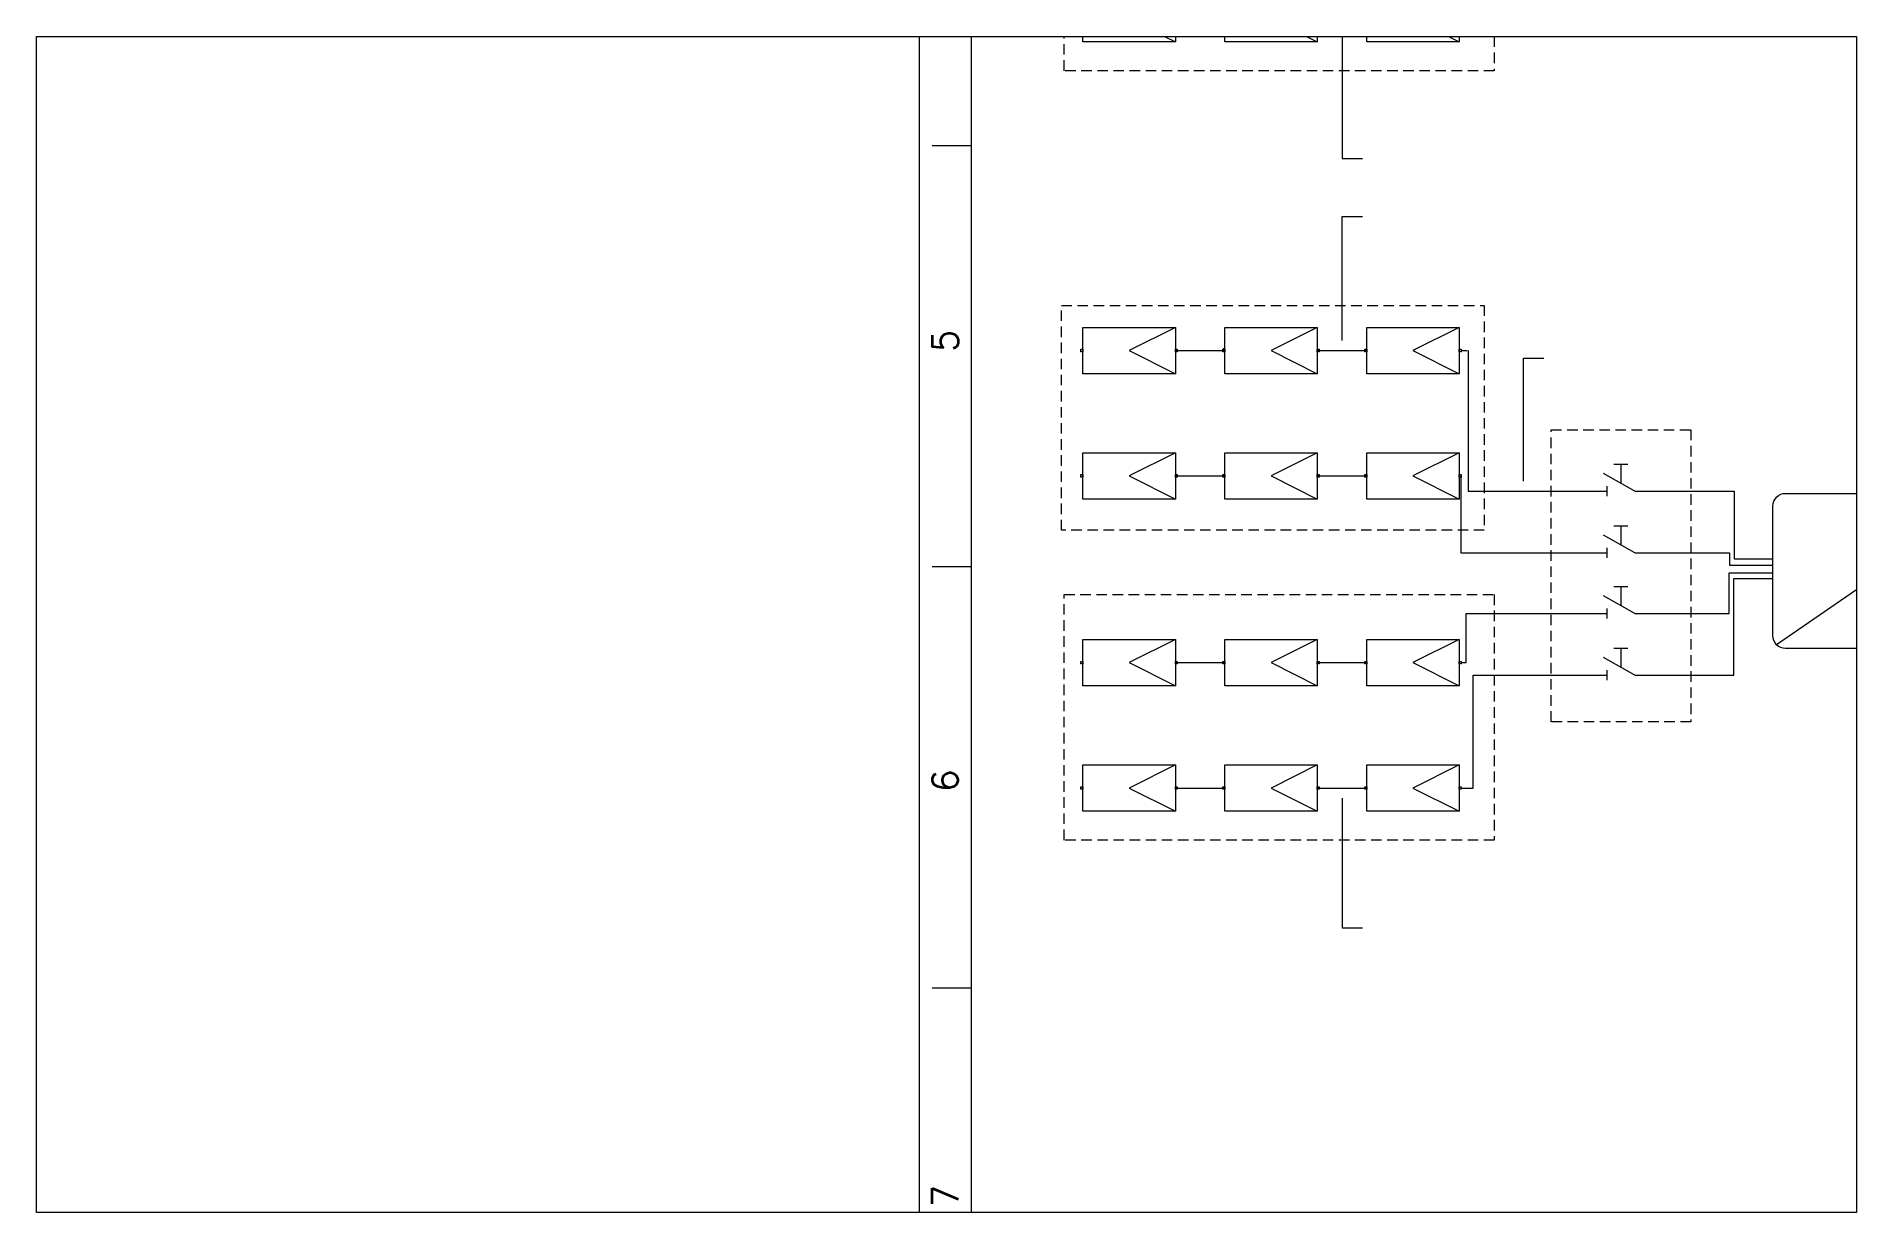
# Paper-space layout 'ANSI D title block' of a CAD drawing. Header units: inches. Extents: x 0 to 32.5, y 0 to 21.
# The model-space entities are those that its viewports show. They can reach past a viewport. Long polylines and large blocks are cut down to what shows.
import ezdxf
from ezdxf import colors
from ezdxf.entities.mleader import LeaderData, LeaderLine
from ezdxf.enums import TextEntityAlignment as Align
from ezdxf.math import Vec2, Vec3

# ---------------------------------------------------------------- set-up
doc = ezdxf.new("R2010")
doc.units = ezdxf.units.IN
doc.header["$LTSCALE"] = 1.5
doc.header["$MEASUREMENT"] = 0
doc.linetypes.add('HIDDEN2', pattern=[0.1875, 0.125, -0.0625])
for name, color, linetype in [('BLK_10AWG', 7, 'Continuous'), ('LOCBOX', 92, 'HIDDEN2'), ('SYMS', 7, 'Continuous'), ('Title Block', 7, 'Continuous'), ('Viewport', 7, 'Continuous')]:
    doc.layers.add(name, color=color, linetype=linetype)
doc.styles.add('Roman', font='romans')
doc.styles.add('WD_IEC', font='isocp2.shx', dxfattribs={"width": 0.9, "height": 4})

# ---------------------------------------------------------------- blocks, each defined once
blk = doc.blocks.new('ANSI_border_D')
at = {"layer": 'Title Block'}
for p, q in [((15.781, 49.124), (15.781, -18.935)), ((16.706, 47.274), (16.706, -17.084)), ((16.706, 19.05), (16.012, 19.05)), ((16.706, 11.532), (16.012, 11.532)), ((16.706, 4.013), (16.012, 4.013))]:
    blk.add_line(p, q, dxfattribs=at)
at = {"layer": 'Title Block', "const_width": 0.037}
blk.add_lwpolyline([(15.966, 19.05), (16.336, 19.05)], dxfattribs=at)
at = {"layer": 'Title Block'}
blk.add_solid([(16.336, 18.68), (16.336, 19.42), (16.706, 19.05)], dxfattribs=at)
at = {"layer": 'Title Block', "style": 'Roman'}
for s, p in [('5', (16.244, 15.569)), ('6', (16.244, 7.715)), ('7', (16.244, 0.301))]:
    blk.add_text(s, height=0.463, rotation=90, dxfattribs=at).set_placement(p, align=Align.MIDDLE_CENTER)
blk = doc.blocks.new('PVMODULE')
at = {"color": 5}
for p, q in [((2, 1), (1, 0.5)), ((1, 0.5), (2, 0))]:
    blk.add_line(p, q, dxfattribs=at)
for points in [[(0, 1), (2, 1), (2, 0), (0, 0)], [(-0.04, 0.527), (0, 0.527), (0, 0.473), (-0.04, 0.473)], [(2, 0.527), (2.04, 0.527), (2.04, 0.473), (2, 0.473)]]:
    blk.add_lwpolyline(points, close=True, dxfattribs=at)
blk = doc.blocks.new('*U124')
at = {"layer": 'BLK_10AWG', "xscale": 0.8257813849238005, "yscale": 0.8257813849238005, "zscale": 0.8257813849238005}
blk.add_blockref('PVMODULE', (-0.845, -0.413), dxfattribs=at)
blk = doc.blocks.new('*U125')
at = {"layer": 'BLK_10AWG', "color": 0, "linetype": 'ByBlock', "lineweight": -2, "transparency": 16777216}
for p in [(0, 2.239), (2.534, 2.239), (5.068, 2.239), (0, 0), (2.534, 0), (5.068, 0)]:
    blk.add_blockref('*U124', p, dxfattribs=at)
blk = doc.blocks.new('*U126')
at = {"layer": 'BLK_10AWG', "xscale": 0.8257813849238005, "yscale": 0.8257813849238005, "zscale": 0.8257813849238005}
blk.add_blockref('PVMODULE', (-0.845, -0.413), dxfattribs=at)
blk = doc.blocks.new('*U127')
at = {"layer": 'BLK_10AWG', "color": 0, "linetype": 'ByBlock', "lineweight": -2, "transparency": 16777216}
for p in [(0, 2.239), (2.534, 2.239), (5.068, 2.239), (0, 0), (2.534, 0), (5.068, 0)]:
    blk.add_blockref('*U126', p, dxfattribs=at)
blk = doc.blocks.new('HDS11Q65')
for p, q in [((-1.25, 4.83), (1.25, 4.83)), ((0, 4.83), (0, 1.39)), ((-7.5, 0), (-2.5, 0)), ((2.5, 0), (-3.13, 3.13)), ((-2.5, 0.88), (-2.5, -0.88)), ((2.5, 0), (7.5, 0))]:
    blk.add_line(p, q)
at = {"style": 'WD_IEC'}
for tag, p in [('INST', (-5, 10.12)), ('TAG1', (-5, 4.12)), ('LOC', (-5, 7.12)), ('RATING1', (-5, -4.16)), ('DESC1', (-5, -10.16)), ('DESC2', (-5, -13.16)), ('DESC3', (-5, -16.16))]:
    blk.add_attdef(tag, text='', height=2.5, dxfattribs=at).set_placement(p, align=Align.RIGHT)
for tag, p, height, flags in [('MFG', (2.81, 9.49), 1.5, 9), ('CAT', (2.81, 6.99), 1.5, 9), ('X2LINK', (0, 5.65), 0.32, 1), ('X4TERM01', (-7.5, 0), 0.32, 1), ('TERM01', (-7.5, 1), 2, 8), ('X8LINK', (0, 0.01), 0.32, 1), ('X1TERM02', (7.5, 0), 0.32, 1), ('ASSYCODE', (2.61, -2.75), 1, 1), ('FAMILY', (2.61, -4.25), 1, 1), ('CATDESC', (2.61, -5.75), 1, 1)]:
    blk.add_attdef(tag, p, '', height=height, dxfattribs=dict(at, flags=flags))
at = {"style": 'WD_IEC', "flags": 8}
blk.add_attdef('TERM02', text='', height=2, dxfattribs=at).set_placement((7.5, 1), align=Align.RIGHT)
at = {"lineweight": 15, "style": 'WD_IEC'}
blk.add_attdef('XREF', text='', height=2.5, dxfattribs=at).set_placement((-5, -7.16), align=Align.RIGHT)
blk = doc.blocks.new('PVINVERTER36KTL')
at = {"color": 5}
blk.add_lwpolyline([(-1.547, 1.218), (1.547, 1.218, -0.414214), (1.747, 1.018), (1.747, -1.018, -0.414214), (1.547, -1.218), (-1.547, -1.218, -0.414214), (-1.747, -1.018), (-1.747, 1.018, -0.414214)], format="xyb", close=True, dxfattribs=at)
at = {"layer": 'BLK_10AWG', "color": 5}
blk.add_line((1.688, 1.16), (-1.688, -1.16), dxfattribs=at)
at = {"layer": 'BLK_10AWG', "color": 5, "insert": (-0.198, -0.541), "char_height": 0.11697, "attachment_point": 1, "style": 'Roman'}
blk.add_mtext_dynamic_manual_height_columns('{\\fVerdana|b0|i0|c0|p34;3~}', width=0.6143, gutter_width=1, heights=[0], dxfattribs=at)

msp = doc.modelspace()

# ---------------------------------------------------------------- linework, layer by layer
at = {"layer": 'BLK_10AWG', "color": 7}
for p, q in [((20.355, 15.396), (21.22, 15.396)), ((21.22, 15.396), (21.22, 15.437)), ((22.888, 15.396), (23.781, 15.396)), ((20.355, 13.158), (21.22, 13.158)), ((21.22, 13.158), (21.22, 13.188)), ((22.888, 13.158), (23.781, 13.158)), ((25.455, 11.784), (27.562, 11.784)), ((20.355, 9.823), (21.22, 9.823)), ((22.888, 9.823), (23.781, 9.823)), ((25.675, 9.601), (27.562, 9.601)), ((20.355, 7.584), (21.22, 7.584)), ((22.888, 7.584), (23.781, 7.584))]:
    msp.add_line(p, q, dxfattribs=at)
at = {"layer": 'BLK_10AWG'}
for p, q in [((25.455, 15.396), (25.565, 15.396)), ((25.582, 15.396), (25.582, 13.186)), ((25.455, 13.158), (25.455, 11.784)), ((25.582, 13.186), (25.582, 12.885)), ((25.582, 12.885), (27.562, 12.885)), ((29.062, 12.885), (29.947, 12.885)), ((29.947, 12.885), (30.335, 12.885)), ((30.335, 12.885), (30.335, 11.674)), ((29.062, 11.784), (30.247, 11.784)), ((30.247, 11.784), (30.247, 11.562)), ((30.243, 10.702), (30.243, 11.425)), ((30.243, 11.425), (31.025, 11.425)), ((30.247, 11.562), (31.025, 11.562)), ((30.335, 11.674), (31.025, 11.674)), ((30.325, 9.601), (30.325, 11.327)), ((30.325, 11.327), (31.025, 11.327)), ((25.545, 10.508), (25.545, 10.702)), ((25.545, 10.702), (27.562, 10.702)), ((25.545, 9.823), (25.545, 10.508)), ((29.062, 10.702), (30.243, 10.702)), ((25.455, 9.823), (25.545, 9.823)), ((25.675, 9.438), (25.675, 9.601)), ((25.675, 7.584), (25.675, 9.438)), ((29.062, 9.601), (30.325, 9.601)), ((25.455, 7.584), (25.675, 7.584))]:
    msp.add_line(p, q, dxfattribs=at)
at = {"layer": 'LOCBOX', "color": 7}
for points in [[(18.37, 24.776), (26.05, 24.776), (26.05, 20.393), (18.37, 20.393)], [(18.32, 16.202), (25.872, 16.202), (25.872, 12.188), (18.32, 12.188)], [(27.064, 13.981), (29.56, 13.981), (29.56, 8.767), (27.064, 8.767)], [(18.37, 11.039), (26.05, 11.039), (26.05, 6.656), (18.37, 6.656)]]:
    msp.add_lwpolyline(points, close=True, dxfattribs=at)

# ---------------------------------------------------------------- block references
at = {"layer": 'BLK_10AWG', "color": 7}
for name, p in [('*U125', (19.548, 21.322)), ('*U127', (19.548, 7.584))]:
    msp.add_blockref(name, p, dxfattribs=at)
at = {"layer": 'BLK_10AWG', "xscale": 0.8257813849238005, "yscale": 0.8257813849238005, "zscale": 0.8257813849238005}
for p in [(18.703, 14.983), (21.237, 14.983), (23.771, 14.983), (18.703, 12.745), (21.237, 12.745), (23.771, 12.745)]:
    msp.add_blockref('PVMODULE', p, dxfattribs=at)
at = {"layer": 'BLK_10AWG', "color": 7, "xscale": 1.137238908983889, "yscale": 1.137238908983889, "zscale": 1.137238908983889}
msp.add_blockref('PVINVERTER36KTL', (33.011, 11.461), dxfattribs=at)
at = {"layer": 'SYMS', "color": 7, "xscale": 0.1, "yscale": 0.1, "zscale": 0.1}
for p in [(28.312, 12.885), (28.312, 11.784), (28.312, 10.702), (28.312, 9.601)]:
    msp.add_blockref('HDS11Q65', p, dxfattribs=at)
at = {"layer": 'Viewport'}
msp.add_blockref('ANSI_border_D', (0, 0), dxfattribs=at)

# ---------------------------------------------------------------- texts
at = {"layer": 'BLK_10AWG', "color": 1, "char_height": 0.2, "attachment_point": 1}
for s, insert in [('1', (19.22, 15.532)), ('2', (21.809, 15.532)), ('18', (24.223, 15.532)), ('1', (19.22, 13.294)), ('2', (21.809, 13.294)), ('18', (24.223, 13.294)), ('1', (19.22, 9.959)), ('2', (21.809, 9.959)), ('18', (24.223, 9.959)), ('1', (19.22, 7.721)), ('2', (21.809, 7.721)), ('18', (24.223, 7.721))]:
    msp.add_mtext_dynamic_manual_height_columns(s, width=0.48674, gutter_width=1, heights=[0], dxfattribs=dict(at, insert=insert))
at = {"layer": 'LOCBOX', "color": 1}
for s, p in [('JKM550N-72HL4-BDV', (20.204, 19.871)), ('STRING COUNT: 7; MODULE COUNT: 126', (22.121, 14.244)), ('JKM550N-72HL4-BDV', (20.272, 11.769)), ('SUN2000-110KTL-M2 (400V)', (33.058, 9.6)), ('STRING COUNT: 7; MODULE COUNT: 126', (22.171, 8.712)), ('DISCONNECT BOX', (28.312, 8.22)), ('JKM550N-72HL4-BDV', (20.204, 6.134))]:
    msp.add_text(s, height=0.2, dxfattribs=at).set_placement(p, align=Align.BOTTOM_CENTER)

# ---------------------------------------------------------------- leaders
at = {"color": 1}
ml = msp.add_multileader_mtext('Standard', dxfattribs=at)
ml.set_content('10 AWG Copper', color=1)
ml.set_leader_properties()
ml.build(insert=Vec2(0, 0))
ml.multileader.update_dxf_attribs({"text_right_attachment_type": 6, "dogleg_length": 0.36, "arrow_head_size": 0.18})
ctx = ml.context
ctx.base_point, ctx.char_height, ctx.arrow_head_size, ctx.landing_gap_size, ctx.plane_origin = Vec3(23.695, 18.827), 0.18, 0.18, 0.09, Vec3(23.335, 21.322)
ctx.right_attachment = 6
notes = []
notes.append((ctx, [(0, (1, 1, 0), (23.335, 18.827), (1, 0), 0.36, [(0, [(23.335, 21.322)], 0, [])])]))
ctx.mtext.insert, ctx.mtext.flow_direction = Vec3(23.785, 18.947), 5
ml = msp.add_multileader_mtext('Standard', dxfattribs=at)
ml.set_content('10 AWG Copper', color=1)
ml.set_leader_properties()
ml.build(insert=Vec2(0, 0))
ml.multileader.update_dxf_attribs({"text_right_attachment_type": 6, "dogleg_length": 0.36, "arrow_head_size": 0.18})
ctx = ml.context
ctx.base_point, ctx.char_height, ctx.arrow_head_size, ctx.landing_gap_size, ctx.plane_origin = Vec3(23.695, 17.792), 0.18, 0.18, 0.09, Vec3(23.335, 15.396)
ctx.right_attachment = 6
notes.append((ctx, [(0, (1, 1, 0), (23.335, 17.792), (1, 0), 0.36, [(0, [(23.335, 15.396)], 0, [])])]))
ctx.mtext.insert, ctx.mtext.flow_direction = Vec3(23.785, 17.912), 5
ml = msp.add_multileader_mtext('Standard', dxfattribs=at)
ml.set_content('10 AWG Copper', color=1)
ml.set_leader_properties()
ml.build(insert=Vec2(0, 0))
ml.multileader.update_dxf_attribs({"text_right_attachment_type": 6, "dogleg_length": 0.36, "arrow_head_size": 0.18})
ctx = ml.context
ctx.base_point, ctx.char_height, ctx.arrow_head_size, ctx.landing_gap_size, ctx.plane_origin = Vec3(26.932, 15.262), 0.18, 0.18, 0.09, Vec3(26.572, 12.885)
ctx.right_attachment = 6
notes.append((ctx, [(0, (1, 1, 0), (26.572, 15.262), (1, 0), 0.36, [(0, [(26.572, 12.885)], 0, [])])]))
ctx.mtext.insert, ctx.mtext.flow_direction = Vec3(27.022, 15.382), 5
ml = msp.add_multileader_mtext('Standard', dxfattribs=at)
ml.set_content('10 AWG Copper', color=1)
ml.set_leader_properties()
ml.build(insert=Vec2(0, 0))
ml.multileader.update_dxf_attribs({"text_right_attachment_type": 6, "dogleg_length": 0.36, "arrow_head_size": 0.18})
ctx = ml.context
ctx.base_point, ctx.char_height, ctx.arrow_head_size, ctx.landing_gap_size, ctx.plane_origin = Vec3(23.695, 5.089), 0.18, 0.18, 0.09, Vec3(23.335, 7.584)
ctx.right_attachment = 6
notes.append((ctx, [(0, (1, 1, 0), (23.335, 5.089), (1, 0), 0.36, [(0, [(23.335, 7.584)], 0, [])])]))
ctx.mtext.insert, ctx.mtext.flow_direction = Vec3(23.785, 5.209), 5
for ctx, leaders in notes:
    for number, flags, end, landing, length, lines in leaders:
        leader = LeaderData()
        leader.index, (leader.has_last_leader_line, leader.has_dogleg_vector, leader.attachment_direction) = number, flags
        leader.last_leader_point, leader.dogleg_vector, leader.dogleg_length = Vec3(end), Vec3(landing), length
        for number, points, colour, breaks in lines:
            line = LeaderLine()
            line.index, line.vertices, line.color, line.breaks = number, Vec3.list(points), colors.encode_raw_color(colour), breaks
            leader.lines.append(line)
        ctx.leaders.append(leader)

psp = doc.layouts.new('ANSI D title block')

# ---------------------------------------------------------------- linework, layer by layer
at = {"layer": 'Viewport'}
psp.add_lwpolyline([(0.033, 20.979), (32.528, 20.977), (32.528, 20.977), (32.528, 20.977), (32.53, -0.024), (32.53, -0.024), (32.53, -0.024), (0.029, -0.022)], close=True, dxfattribs=at)

# ---------------------------------------------------------------- viewports
vp = psp.add_viewport(center=(16.279, 10.477), size=(32.502, 21.00272), view_center_point=(16.268, 10.504), view_height=21.00272, dxfattribs=at)
vp.dxf.flags = 0x10000  # cut along an outline
vp.dxf.clipping_boundary_handle = psp.add_lwpolyline([(0.033, 20.979), (32.528, 20.977), (32.528, 20.977), (32.528, 20.977), (32.53, -0.024), (32.53, -0.024), (32.53, -0.024), (0.029, -0.022)], format="xyb", close=True, dxfattribs={"invisible": 1}).dxf.handle

doc.saveas('drawing.dxf')
